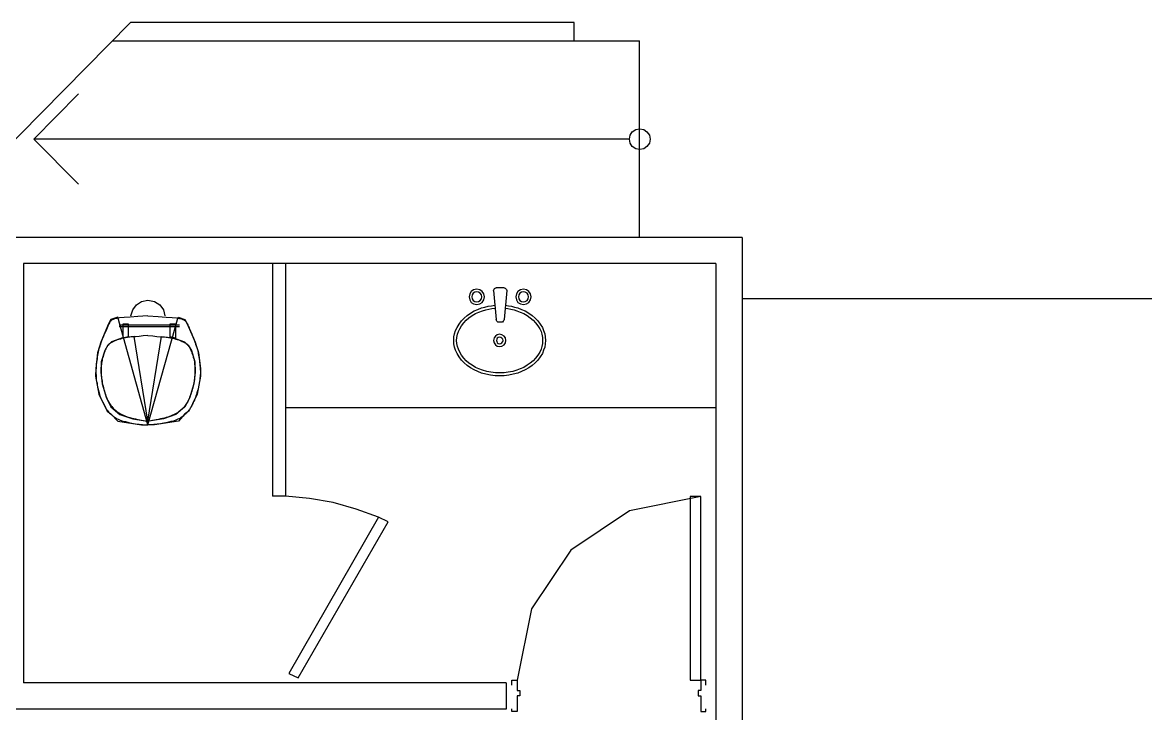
# Model space of a CAD drawing. Header units: metres. Extents: x 2 to 323, y -2 to 254.
# Drawn here: x 242.462 to 246.744, y 39.464 to 42.101 of the extents above; entities that cross this region are included whole.
import ezdxf

# ---------------------------------------------------------------- set-up
doc = ezdxf.new("R2010")
doc.units = ezdxf.units.M
for name, color, linetype in [('0-CARPINTERIA', 7, 'Continuous'), ('0-MUROS EXISTENTES', 7, 'Continuous'), ('0-PROYECCIONES', 7, 'Continuous'), ('0-VISTA-005', 7, 'Continuous'), ('0-VISTA-015', 7, 'Continuous'), ('00', 7, 'Continuous')]:
    doc.layers.add(name, color=color, linetype=linetype)

msp = doc.modelspace()

# ---------------------------------------------------------------- linework, layer by layer
for p, q in [((244.258, 41.078), (244.268, 40.968)), ((244.258, 41.078), (244.268, 40.968)), ((244.298, 41.088), (244.268, 41.088)), ((244.298, 41.088), (244.268, 41.088)), ((244.308, 41.078), (244.298, 40.968)), ((244.308, 41.078), (244.298, 40.968)), ((243.06, 40.946), (242.83, 40.946)), ((243.06, 40.946), (242.83, 40.946)), ((242.845, 40.951), (242.865, 40.951)), ((242.845, 40.896), (242.845, 40.951)), ((242.845, 40.951), (242.865, 40.951)), ((242.845, 40.896), (242.845, 40.951)), ((242.865, 40.951), (242.865, 40.901)), ((242.865, 40.951), (242.865, 40.901)), ((243.025, 40.901), (243.025, 40.951)), ((243.025, 40.951), (243.045, 40.951)), ((243.025, 40.901), (243.025, 40.951)), ((243.025, 40.951), (243.045, 40.951)), ((243.045, 40.951), (243.045, 40.896)), ((243.045, 40.951), (243.045, 40.896)), ((244.288, 40.958), (244.278, 40.958)), ((244.288, 40.958), (244.278, 40.958)), ((242.83, 40.941), (243.06, 40.941)), ((242.83, 40.941), (243.06, 40.941)), ((242.865, 40.901), (242.845, 40.896)), ((242.865, 40.901), (242.845, 40.896)), ((243.045, 40.896), (243.025, 40.901)), ((243.045, 40.896), (243.025, 40.901))]:
    msp.add_line(p, q)
for points in [[(244.165, 41.054), (244.167, 41.043), (244.173, 41.033), (244.182, 41.027), (244.194, 41.025), (244.205, 41.027), (244.215, 41.033), (244.221, 41.043), (244.223, 41.054), (244.221, 41.065), (244.215, 41.075), (244.205, 41.081), (244.194, 41.083), (244.182, 41.081), (244.173, 41.075), (244.167, 41.065), (244.165, 41.054)], [(244.165, 41.054), (244.167, 41.043), (244.173, 41.033), (244.182, 41.027), (244.194, 41.025), (244.205, 41.027), (244.215, 41.033), (244.221, 41.043), (244.223, 41.054), (244.221, 41.065), (244.215, 41.075), (244.205, 41.081), (244.194, 41.083), (244.182, 41.081), (244.173, 41.075), (244.167, 41.065), (244.165, 41.054)], [(244.175, 41.054), (244.176, 41.047), (244.18, 41.04), (244.186, 41.036), (244.194, 41.035), (244.201, 41.036), (244.207, 41.04), (244.212, 41.047), (244.213, 41.054), (244.212, 41.062), (244.207, 41.068), (244.201, 41.072), (244.194, 41.073), (244.186, 41.072), (244.18, 41.068), (244.176, 41.062), (244.175, 41.054)], [(244.175, 41.054), (244.176, 41.047), (244.18, 41.04), (244.186, 41.036), (244.194, 41.035), (244.201, 41.036), (244.207, 41.04), (244.212, 41.047), (244.213, 41.054), (244.212, 41.062), (244.207, 41.068), (244.201, 41.072), (244.194, 41.073), (244.186, 41.072), (244.18, 41.068), (244.176, 41.062), (244.175, 41.054)], [(244.343, 41.054), (244.345, 41.043), (244.351, 41.033), (244.361, 41.027), (244.372, 41.025), (244.383, 41.027), (244.393, 41.033), (244.399, 41.043), (244.401, 41.054), (244.399, 41.065), (244.393, 41.075), (244.383, 41.081), (244.372, 41.083), (244.361, 41.081), (244.351, 41.075), (244.345, 41.065), (244.343, 41.054)], [(244.343, 41.054), (244.345, 41.043), (244.351, 41.033), (244.361, 41.027), (244.372, 41.025), (244.383, 41.027), (244.393, 41.033), (244.399, 41.043), (244.401, 41.054), (244.399, 41.065), (244.393, 41.075), (244.383, 41.081), (244.372, 41.083), (244.361, 41.081), (244.351, 41.075), (244.345, 41.065), (244.343, 41.054)], [(244.353, 41.054), (244.354, 41.047), (244.358, 41.04), (244.364, 41.036), (244.372, 41.035), (244.379, 41.036), (244.386, 41.04), (244.39, 41.047), (244.391, 41.054), (244.39, 41.062), (244.386, 41.068), (244.379, 41.072), (244.372, 41.073), (244.364, 41.072), (244.358, 41.068), (244.354, 41.062), (244.353, 41.054)], [(244.353, 41.054), (244.354, 41.047), (244.358, 41.04), (244.364, 41.036), (244.372, 41.035), (244.379, 41.036), (244.386, 41.04), (244.39, 41.047), (244.391, 41.054), (244.39, 41.062), (244.386, 41.068), (244.379, 41.072), (244.372, 41.073), (244.364, 41.072), (244.358, 41.068), (244.354, 41.062), (244.353, 41.054)], [(244.258, 40.888), (244.26, 40.878), (244.265, 40.871), (244.272, 40.866), (244.281, 40.864), (244.29, 40.866), (244.298, 40.871), (244.303, 40.878), (244.305, 40.888), (244.303, 40.897), (244.298, 40.904), (244.29, 40.909), (244.281, 40.911), (244.272, 40.909), (244.265, 40.904), (244.26, 40.897), (244.258, 40.888)], [(244.258, 40.888), (244.26, 40.878), (244.265, 40.871), (244.272, 40.866), (244.281, 40.864), (244.29, 40.866), (244.298, 40.871), (244.303, 40.878), (244.305, 40.888), (244.303, 40.897), (244.298, 40.904), (244.29, 40.909), (244.281, 40.911), (244.272, 40.909), (244.265, 40.904), (244.26, 40.897), (244.258, 40.888)], [(244.269, 40.888), (244.27, 40.883), (244.272, 40.879), (244.276, 40.876), (244.281, 40.875), (244.286, 40.876), (244.29, 40.879), (244.293, 40.883), (244.294, 40.888), (244.293, 40.892), (244.29, 40.896), (244.286, 40.899), (244.281, 40.9), (244.276, 40.899), (244.272, 40.896), (244.27, 40.892), (244.269, 40.888)], [(244.269, 40.888), (244.27, 40.883), (244.272, 40.879), (244.276, 40.876), (244.281, 40.875), (244.286, 40.876), (244.29, 40.879), (244.293, 40.883), (244.294, 40.888), (244.293, 40.892), (244.29, 40.896), (244.286, 40.899), (244.281, 40.9), (244.276, 40.899), (244.272, 40.896), (244.27, 40.892), (244.269, 40.888)], [(245.048, 39.592), (245.048, 40.292), (245.008, 40.292), (245.008, 39.592), (245.048, 39.592)], [(245.048, 39.592), (245.048, 40.292), (245.008, 40.292), (245.008, 39.592), (245.048, 39.592)]]:
    msp.add_lwpolyline(points, close=True)
for points in [[(244.258, 41.078), (244.258, 41.08), (244.259, 41.082), (244.26, 41.083), (244.261, 41.085), (244.262, 41.086), (244.264, 41.087), (244.266, 41.088), (244.268, 41.088)], [(244.258, 41.078), (244.258, 41.08), (244.259, 41.082), (244.26, 41.083), (244.261, 41.085), (244.262, 41.086), (244.264, 41.087), (244.266, 41.088), (244.268, 41.088)], [(244.298, 41.088), (244.302, 41.087), (244.305, 41.085), (244.307, 41.082), (244.308, 41.078)], [(244.298, 41.088), (244.302, 41.087), (244.305, 41.085), (244.307, 41.082), (244.308, 41.078)], [(242.875, 40.981), (242.882, 41.004), (242.896, 41.023), (242.916, 41.036), (242.94, 41.041), (242.965, 41.036), (242.985, 41.023), (242.999, 41.004), (243.005, 40.981)], [(242.875, 40.981), (242.882, 41.004), (242.896, 41.023), (242.916, 41.036), (242.94, 41.041), (242.965, 41.036), (242.985, 41.023), (242.999, 41.004), (243.005, 40.981)], [(244.456, 40.888), (244.455, 40.875), (244.453, 40.862), (244.449, 40.85), (244.444, 40.838), (244.436, 40.825), (244.427, 40.813), (244.416, 40.802), (244.405, 40.792), (244.392, 40.783), (244.379, 40.775), (244.365, 40.769), (244.35, 40.763), (244.333, 40.759), (244.316, 40.755), (244.299, 40.753), (244.281, 40.753), (244.264, 40.753), (244.246, 40.755), (244.229, 40.759), (244.212, 40.763), (244.198, 40.769), (244.184, 40.775), (244.17, 40.783), (244.157, 40.792), (244.146, 40.802), (244.136, 40.813), (244.127, 40.825), (244.119, 40.838), (244.113, 40.85), (244.109, 40.862), (244.107, 40.875), (244.106, 40.888), (244.107, 40.901), (244.109, 40.913), (244.113, 40.926), (244.119, 40.937), (244.127, 40.95), (244.136, 40.962), (244.146, 40.973), (244.157, 40.983), (244.17, 40.992), (244.184, 41), (244.198, 41.006), (244.212, 41.012), (244.225, 41.015), (244.237, 41.018), (244.25, 41.02), (244.263, 41.022)], [(244.456, 40.888), (244.455, 40.875), (244.453, 40.862), (244.449, 40.85), (244.444, 40.838), (244.436, 40.825), (244.427, 40.813), (244.416, 40.802), (244.405, 40.792), (244.392, 40.783), (244.379, 40.775), (244.365, 40.769), (244.35, 40.763), (244.333, 40.759), (244.316, 40.755), (244.299, 40.753), (244.281, 40.753), (244.264, 40.753), (244.246, 40.755), (244.229, 40.759), (244.212, 40.763), (244.198, 40.769), (244.184, 40.775), (244.17, 40.783), (244.157, 40.792), (244.146, 40.802), (244.136, 40.813), (244.127, 40.825), (244.119, 40.838), (244.113, 40.85), (244.109, 40.862), (244.107, 40.875), (244.106, 40.888), (244.107, 40.901), (244.109, 40.913), (244.113, 40.926), (244.119, 40.937), (244.127, 40.95), (244.136, 40.962), (244.146, 40.973), (244.157, 40.983), (244.17, 40.992), (244.184, 41), (244.198, 41.006), (244.212, 41.012), (244.225, 41.015), (244.237, 41.018), (244.25, 41.02), (244.263, 41.022)], [(244.445, 40.888), (244.444, 40.876), (244.442, 40.865), (244.439, 40.854), (244.434, 40.843), (244.427, 40.831), (244.418, 40.82), (244.409, 40.81), (244.398, 40.801), (244.386, 40.793), (244.374, 40.785), (244.36, 40.779), (244.347, 40.774), (244.331, 40.769), (244.314, 40.766), (244.298, 40.764), (244.281, 40.764), (244.265, 40.764), (244.248, 40.766), (244.232, 40.769), (244.216, 40.774), (244.202, 40.779), (244.189, 40.785), (244.176, 40.793), (244.164, 40.801), (244.154, 40.81), (244.144, 40.82), (244.136, 40.831), (244.129, 40.843), (244.124, 40.854), (244.12, 40.865), (244.118, 40.876), (244.117, 40.888), (244.118, 40.899), (244.12, 40.911), (244.124, 40.922), (244.129, 40.932), (244.136, 40.944), (244.144, 40.955), (244.154, 40.965), (244.164, 40.974), (244.176, 40.983), (244.189, 40.99), (244.202, 40.996), (244.216, 41.001), (244.228, 41.005), (244.24, 41.007), (244.252, 41.009), (244.264, 41.011)], [(244.445, 40.888), (244.444, 40.876), (244.442, 40.865), (244.439, 40.854), (244.434, 40.843), (244.427, 40.831), (244.418, 40.82), (244.409, 40.81), (244.398, 40.801), (244.386, 40.793), (244.374, 40.785), (244.36, 40.779), (244.347, 40.774), (244.331, 40.769), (244.314, 40.766), (244.298, 40.764), (244.281, 40.764), (244.265, 40.764), (244.248, 40.766), (244.232, 40.769), (244.216, 40.774), (244.202, 40.779), (244.189, 40.785), (244.176, 40.793), (244.164, 40.801), (244.154, 40.81), (244.144, 40.82), (244.136, 40.831), (244.129, 40.843), (244.124, 40.854), (244.12, 40.865), (244.118, 40.876), (244.117, 40.888), (244.118, 40.899), (244.12, 40.911), (244.124, 40.922), (244.129, 40.932), (244.136, 40.944), (244.144, 40.955), (244.154, 40.965), (244.164, 40.974), (244.176, 40.983), (244.189, 40.99), (244.202, 40.996), (244.216, 41.001), (244.228, 41.005), (244.24, 41.007), (244.252, 41.009), (244.264, 41.011)], [(244.302, 41.011), (244.313, 41.009), (244.324, 41.007), (244.336, 41.005), (244.347, 41.001), (244.36, 40.996), (244.374, 40.99), (244.386, 40.983), (244.398, 40.974), (244.409, 40.965), (244.418, 40.955), (244.427, 40.944), (244.434, 40.932), (244.439, 40.922), (244.442, 40.911), (244.444, 40.899), (244.445, 40.888)], [(244.302, 41.011), (244.313, 41.009), (244.324, 41.007), (244.336, 41.005), (244.347, 41.001), (244.36, 40.996), (244.374, 40.99), (244.386, 40.983), (244.398, 40.974), (244.409, 40.965), (244.418, 40.955), (244.427, 40.944), (244.434, 40.932), (244.439, 40.922), (244.442, 40.911), (244.444, 40.899), (244.445, 40.888)], [(244.303, 41.022), (244.315, 41.02), (244.327, 41.018), (244.338, 41.015), (244.35, 41.012), (244.365, 41.006), (244.379, 41), (244.392, 40.992), (244.405, 40.983), (244.416, 40.973), (244.427, 40.962), (244.436, 40.95), (244.444, 40.937), (244.449, 40.926), (244.453, 40.913), (244.455, 40.901), (244.456, 40.888)], [(244.303, 41.022), (244.315, 41.02), (244.327, 41.018), (244.338, 41.015), (244.35, 41.012), (244.365, 41.006), (244.379, 41), (244.392, 40.992), (244.405, 40.983), (244.416, 40.973), (244.427, 40.962), (244.436, 40.95), (244.444, 40.937), (244.449, 40.926), (244.453, 40.913), (244.455, 40.901), (244.456, 40.888)], [(242.94, 40.981), (242.94, 40.981), (242.902, 40.979), (242.872, 40.977), (242.849, 40.975), (242.832, 40.974), (242.821, 40.972), (242.813, 40.97), (242.808, 40.968), (242.804, 40.967), (242.802, 40.965), (242.799, 40.963), (242.797, 40.96), (242.795, 40.958), (242.793, 40.955), (242.791, 40.951), (242.789, 40.947), (242.787, 40.942), (242.784, 40.936), (242.782, 40.93), (242.779, 40.923), (242.775, 40.915), (242.772, 40.908), (242.769, 40.9), (242.766, 40.893), (242.763, 40.886), (242.761, 40.879), (242.759, 40.873), (242.756, 40.867), (242.755, 40.861), (242.753, 40.855), (242.751, 40.85), (242.75, 40.844), (242.749, 40.838), (242.748, 40.831), (242.747, 40.825), (242.746, 40.818), (242.745, 40.811), (242.744, 40.805), (242.743, 40.798), (242.743, 40.792), (242.742, 40.786), (242.742, 40.781), (242.741, 40.776), (242.741, 40.771), (242.741, 40.766), (242.741, 40.761), (242.742, 40.756), (242.742, 40.75), (242.743, 40.744), (242.743, 40.738), (242.744, 40.731), (242.746, 40.724), (242.747, 40.717), (242.748, 40.709), (242.75, 40.702), (242.752, 40.695), (242.754, 40.688), (242.755, 40.682), (242.757, 40.676), (242.759, 40.67), (242.762, 40.665), (242.764, 40.66), (242.766, 40.656), (242.768, 40.651), (242.77, 40.647), (242.772, 40.643), (242.774, 40.639), (242.776, 40.636), (242.778, 40.632), (242.779, 40.629), (242.781, 40.626), (242.783, 40.623), (242.785, 40.621), (242.787, 40.618), (242.789, 40.616), (242.79, 40.614), (242.792, 40.612), (242.794, 40.61), (242.797, 40.608), (242.799, 40.606), (242.801, 40.604), (242.804, 40.602), (242.807, 40.599), (242.811, 40.596), (242.815, 40.593), (242.82, 40.59), (242.827, 40.587), (242.834, 40.583), (242.844, 40.58), (242.854, 40.578), (242.867, 40.575), (242.879, 40.572), (242.893, 40.57), (242.906, 40.568), (242.919, 40.567), (242.93, 40.566), (242.94, 40.566), (242.825, 40.976), (242.799, 40.967), (242.79, 40.951), (242.76, 40.881), (242.748, 40.841), (242.741, 40.781), (242.74, 40.751), (242.753, 40.683), (242.77, 40.646), (242.785, 40.618), (242.799, 40.607), (242.825, 40.579), (242.915, 40.566), (242.94, 40.566)], [(242.94, 40.981), (242.94, 40.981), (242.902, 40.979), (242.872, 40.977), (242.849, 40.975), (242.832, 40.974), (242.821, 40.972), (242.813, 40.97), (242.808, 40.968), (242.804, 40.967), (242.802, 40.965), (242.799, 40.963), (242.797, 40.96), (242.795, 40.958), (242.793, 40.955), (242.791, 40.951), (242.789, 40.947), (242.787, 40.942), (242.784, 40.936), (242.782, 40.93), (242.779, 40.923), (242.775, 40.915), (242.772, 40.908), (242.769, 40.9), (242.766, 40.893), (242.763, 40.886), (242.761, 40.879), (242.759, 40.873), (242.756, 40.867), (242.755, 40.861), (242.753, 40.855), (242.751, 40.85), (242.75, 40.844), (242.749, 40.838), (242.748, 40.831), (242.747, 40.825), (242.746, 40.818), (242.745, 40.811), (242.744, 40.805), (242.743, 40.798), (242.743, 40.792), (242.742, 40.786), (242.742, 40.781), (242.741, 40.776), (242.741, 40.771), (242.741, 40.766), (242.741, 40.761), (242.742, 40.756), (242.742, 40.75), (242.743, 40.744), (242.743, 40.738), (242.744, 40.731), (242.746, 40.724), (242.747, 40.717), (242.748, 40.709), (242.75, 40.702), (242.752, 40.695), (242.754, 40.688), (242.755, 40.682), (242.757, 40.676), (242.759, 40.67), (242.762, 40.665), (242.764, 40.66), (242.766, 40.656), (242.768, 40.651), (242.77, 40.647), (242.772, 40.643), (242.774, 40.639), (242.776, 40.636), (242.778, 40.632), (242.779, 40.629), (242.781, 40.626), (242.783, 40.623), (242.785, 40.621), (242.787, 40.618), (242.789, 40.616), (242.79, 40.614), (242.792, 40.612), (242.794, 40.61), (242.797, 40.608), (242.799, 40.606), (242.801, 40.604), (242.804, 40.602), (242.807, 40.599), (242.811, 40.596), (242.815, 40.593), (242.82, 40.59), (242.827, 40.587), (242.834, 40.583), (242.844, 40.58), (242.854, 40.578), (242.867, 40.575), (242.879, 40.572), (242.893, 40.57), (242.906, 40.568), (242.919, 40.567), (242.93, 40.566), (242.94, 40.566), (242.825, 40.976), (242.799, 40.967), (242.79, 40.951), (242.76, 40.881), (242.748, 40.841), (242.741, 40.781), (242.74, 40.751), (242.753, 40.683), (242.77, 40.646), (242.785, 40.618), (242.799, 40.607), (242.825, 40.579), (242.915, 40.566), (242.94, 40.566)], [(242.94, 40.981), (242.94, 40.981), (242.979, 40.979), (243.009, 40.977), (243.032, 40.975), (243.049, 40.974), (243.06, 40.972), (243.068, 40.97), (243.073, 40.968), (243.076, 40.967), (243.079, 40.965), (243.082, 40.963), (243.084, 40.96), (243.086, 40.958), (243.088, 40.955), (243.09, 40.951), (243.092, 40.947), (243.094, 40.942), (243.097, 40.936), (243.099, 40.93), (243.102, 40.923), (243.106, 40.915), (243.109, 40.908), (243.112, 40.9), (243.115, 40.893), (243.118, 40.886), (243.12, 40.879), (243.122, 40.873), (243.124, 40.867), (243.126, 40.861), (243.128, 40.855), (243.13, 40.85), (243.131, 40.844), (243.132, 40.838), (243.133, 40.831), (243.134, 40.825), (243.135, 40.818), (243.136, 40.811), (243.137, 40.805), (243.138, 40.798), (243.138, 40.792), (243.139, 40.786), (243.139, 40.781), (243.139, 40.776), (243.14, 40.771), (243.14, 40.766), (243.14, 40.761), (243.139, 40.756), (243.139, 40.75), (243.138, 40.744), (243.138, 40.738), (243.137, 40.731), (243.135, 40.724), (243.134, 40.717), (243.133, 40.709), (243.131, 40.702), (243.129, 40.695), (243.127, 40.688), (243.125, 40.682), (243.123, 40.676), (243.121, 40.67), (243.119, 40.665), (243.117, 40.66), (243.115, 40.656), (243.113, 40.651), (243.111, 40.647), (243.109, 40.643), (243.107, 40.639), (243.105, 40.636), (243.103, 40.632), (243.101, 40.629), (243.1, 40.626), (243.098, 40.623), (243.096, 40.621), (243.094, 40.618), (243.092, 40.616), (243.09, 40.614), (243.088, 40.612), (243.086, 40.61), (243.084, 40.608), (243.082, 40.606), (243.08, 40.604), (243.077, 40.602), (243.074, 40.599), (243.07, 40.596), (243.066, 40.593), (243.061, 40.59), (243.054, 40.587), (243.047, 40.583), (243.037, 40.58), (243.027, 40.578), (243.014, 40.575), (243.001, 40.572), (242.988, 40.57), (242.975, 40.568), (242.962, 40.567), (242.951, 40.566), (242.94, 40.566), (243.055, 40.976), (243.081, 40.967), (243.09, 40.951), (243.12, 40.881), (243.133, 40.841), (243.14, 40.781), (243.14, 40.751), (243.128, 40.683), (243.11, 40.646), (243.096, 40.618), (243.081, 40.607), (243.056, 40.579), (242.965, 40.566), (242.94, 40.566)], [(242.94, 40.981), (242.94, 40.981), (242.979, 40.979), (243.009, 40.977), (243.032, 40.975), (243.049, 40.974), (243.06, 40.972), (243.068, 40.97), (243.073, 40.968), (243.076, 40.967), (243.079, 40.965), (243.082, 40.963), (243.084, 40.96), (243.086, 40.958), (243.088, 40.955), (243.09, 40.951), (243.092, 40.947), (243.094, 40.942), (243.097, 40.936), (243.099, 40.93), (243.102, 40.923), (243.106, 40.915), (243.109, 40.908), (243.112, 40.9), (243.115, 40.893), (243.118, 40.886), (243.12, 40.879), (243.122, 40.873), (243.124, 40.867), (243.126, 40.861), (243.128, 40.855), (243.13, 40.85), (243.131, 40.844), (243.132, 40.838), (243.133, 40.831), (243.134, 40.825), (243.135, 40.818), (243.136, 40.811), (243.137, 40.805), (243.138, 40.798), (243.138, 40.792), (243.139, 40.786), (243.139, 40.781), (243.139, 40.776), (243.14, 40.771), (243.14, 40.766), (243.14, 40.761), (243.139, 40.756), (243.139, 40.75), (243.138, 40.744), (243.138, 40.738), (243.137, 40.731), (243.135, 40.724), (243.134, 40.717), (243.133, 40.709), (243.131, 40.702), (243.129, 40.695), (243.127, 40.688), (243.125, 40.682), (243.123, 40.676), (243.121, 40.67), (243.119, 40.665), (243.117, 40.66), (243.115, 40.656), (243.113, 40.651), (243.111, 40.647), (243.109, 40.643), (243.107, 40.639), (243.105, 40.636), (243.103, 40.632), (243.101, 40.629), (243.1, 40.626), (243.098, 40.623), (243.096, 40.621), (243.094, 40.618), (243.092, 40.616), (243.09, 40.614), (243.088, 40.612), (243.086, 40.61), (243.084, 40.608), (243.082, 40.606), (243.08, 40.604), (243.077, 40.602), (243.074, 40.599), (243.07, 40.596), (243.066, 40.593), (243.061, 40.59), (243.054, 40.587), (243.047, 40.583), (243.037, 40.58), (243.027, 40.578), (243.014, 40.575), (243.001, 40.572), (242.988, 40.57), (242.975, 40.568), (242.962, 40.567), (242.951, 40.566), (242.94, 40.566), (243.055, 40.976), (243.081, 40.967), (243.09, 40.951), (243.12, 40.881), (243.133, 40.841), (243.14, 40.781), (243.14, 40.751), (243.128, 40.683), (243.11, 40.646), (243.096, 40.618), (243.081, 40.607), (243.056, 40.579), (242.965, 40.566), (242.94, 40.566)], [(244.278, 40.958), (244.274, 40.958), (244.271, 40.961), (244.269, 40.964), (244.268, 40.968)], [(244.278, 40.958), (244.274, 40.958), (244.271, 40.961), (244.269, 40.964), (244.268, 40.968)], [(244.298, 40.968), (244.297, 40.964), (244.295, 40.961), (244.292, 40.958), (244.288, 40.958)], [(244.298, 40.968), (244.297, 40.964), (244.295, 40.961), (244.292, 40.958), (244.288, 40.958)], [(242.94, 40.906), (242.94, 40.906), (242.922, 40.905), (242.907, 40.903), (242.893, 40.902), (242.881, 40.901), (242.871, 40.9), (242.862, 40.899), (242.855, 40.898), (242.847, 40.896), (242.841, 40.895), (242.835, 40.893), (242.829, 40.891), (242.823, 40.89), (242.818, 40.888), (242.814, 40.886), (242.809, 40.884), (242.806, 40.882), (242.802, 40.88), (242.799, 40.879), (242.797, 40.877), (242.794, 40.875), (242.792, 40.873), (242.79, 40.871), (242.789, 40.87), (242.787, 40.868), (242.785, 40.866), (242.784, 40.863), (242.782, 40.861), (242.781, 40.858), (242.779, 40.856), (242.778, 40.852), (242.776, 40.849), (242.775, 40.845), (242.773, 40.841), (242.772, 40.837), (242.77, 40.832), (242.769, 40.827), (242.768, 40.822), (242.766, 40.817), (242.765, 40.812), (242.764, 40.806), (242.763, 40.801), (242.763, 40.796), (242.762, 40.791), (242.762, 40.786), (242.762, 40.781), (242.762, 40.776), (242.762, 40.771), (242.762, 40.766), (242.762, 40.76), (242.762, 40.755), (242.763, 40.749), (242.763, 40.744), (242.764, 40.738), (242.765, 40.732), (242.766, 40.726), (242.767, 40.72), (242.769, 40.714), (242.77, 40.707), (242.772, 40.701), (242.774, 40.694), (242.776, 40.688), (242.778, 40.682), (242.78, 40.676), (242.782, 40.67), (242.784, 40.665), (242.786, 40.66), (242.789, 40.655), (242.791, 40.651), (242.793, 40.647), (242.796, 40.643), (242.799, 40.639), (242.802, 40.635), (242.806, 40.631), (242.809, 40.627), (242.813, 40.624), (242.817, 40.62), (242.821, 40.617), (242.826, 40.613), (242.831, 40.61), (242.836, 40.607), (242.841, 40.605), (242.847, 40.602), (242.852, 40.6), (242.858, 40.597), (242.865, 40.595), (242.871, 40.593), (242.878, 40.591), (242.886, 40.59), (242.893, 40.588), (242.901, 40.586), (242.909, 40.585), (242.916, 40.583), (242.923, 40.582), (242.93, 40.581), (242.936, 40.58), (242.94, 40.579), (242.888, 40.903), (242.843, 40.898), (242.801, 40.882), (242.787, 40.869), (242.775, 40.849), (242.762, 40.806), (242.761, 40.767), (242.766, 40.722), (242.782, 40.667), (242.799, 40.634), (242.833, 40.605), (242.882, 40.589), (242.929, 40.581), (242.94, 40.579)], [(242.94, 40.906), (242.94, 40.906), (242.922, 40.905), (242.907, 40.903), (242.893, 40.902), (242.881, 40.901), (242.871, 40.9), (242.862, 40.899), (242.855, 40.898), (242.847, 40.896), (242.841, 40.895), (242.835, 40.893), (242.829, 40.891), (242.823, 40.89), (242.818, 40.888), (242.814, 40.886), (242.809, 40.884), (242.806, 40.882), (242.802, 40.88), (242.799, 40.879), (242.797, 40.877), (242.794, 40.875), (242.792, 40.873), (242.79, 40.871), (242.789, 40.87), (242.787, 40.868), (242.785, 40.866), (242.784, 40.863), (242.782, 40.861), (242.781, 40.858), (242.779, 40.856), (242.778, 40.852), (242.776, 40.849), (242.775, 40.845), (242.773, 40.841), (242.772, 40.837), (242.77, 40.832), (242.769, 40.827), (242.768, 40.822), (242.766, 40.817), (242.765, 40.812), (242.764, 40.806), (242.763, 40.801), (242.763, 40.796), (242.762, 40.791), (242.762, 40.786), (242.762, 40.781), (242.762, 40.776), (242.762, 40.771), (242.762, 40.766), (242.762, 40.76), (242.762, 40.755), (242.763, 40.749), (242.763, 40.744), (242.764, 40.738), (242.765, 40.732), (242.766, 40.726), (242.767, 40.72), (242.769, 40.714), (242.77, 40.707), (242.772, 40.701), (242.774, 40.694), (242.776, 40.688), (242.778, 40.682), (242.78, 40.676), (242.782, 40.67), (242.784, 40.665), (242.786, 40.66), (242.789, 40.655), (242.791, 40.651), (242.793, 40.647), (242.796, 40.643), (242.799, 40.639), (242.802, 40.635), (242.806, 40.631), (242.809, 40.627), (242.813, 40.624), (242.817, 40.62), (242.821, 40.617), (242.826, 40.613), (242.831, 40.61), (242.836, 40.607), (242.841, 40.605), (242.847, 40.602), (242.852, 40.6), (242.858, 40.597), (242.865, 40.595), (242.871, 40.593), (242.878, 40.591), (242.886, 40.59), (242.893, 40.588), (242.901, 40.586), (242.909, 40.585), (242.916, 40.583), (242.923, 40.582), (242.93, 40.581), (242.936, 40.58), (242.94, 40.579), (242.888, 40.903), (242.843, 40.898), (242.801, 40.882), (242.787, 40.869), (242.775, 40.849), (242.762, 40.806), (242.761, 40.767), (242.766, 40.722), (242.782, 40.667), (242.799, 40.634), (242.833, 40.605), (242.882, 40.589), (242.929, 40.581), (242.94, 40.579)], [(242.94, 40.906), (242.94, 40.906), (242.959, 40.905), (242.974, 40.903), (242.988, 40.902), (243, 40.901), (243.01, 40.9), (243.019, 40.899), (243.026, 40.898), (243.033, 40.896), (243.04, 40.895), (243.046, 40.893), (243.052, 40.891), (243.058, 40.89), (243.063, 40.888), (243.067, 40.886), (243.071, 40.884), (243.075, 40.882), (243.079, 40.88), (243.082, 40.879), (243.084, 40.877), (243.086, 40.875), (243.089, 40.873), (243.09, 40.871), (243.092, 40.87), (243.094, 40.868), (243.095, 40.866), (243.097, 40.863), (243.099, 40.861), (243.1, 40.858), (243.101, 40.856), (243.103, 40.852), (243.104, 40.849), (243.106, 40.845), (243.108, 40.841), (243.109, 40.837), (243.111, 40.832), (243.112, 40.827), (243.113, 40.822), (243.115, 40.817), (243.116, 40.812), (243.117, 40.806), (243.118, 40.801), (243.118, 40.796), (243.119, 40.791), (243.119, 40.786), (243.119, 40.781), (243.119, 40.776), (243.119, 40.771), (243.119, 40.766), (243.119, 40.76), (243.119, 40.755), (243.118, 40.749), (243.117, 40.744), (243.117, 40.738), (243.116, 40.732), (243.115, 40.726), (243.114, 40.72), (243.112, 40.714), (243.111, 40.707), (243.109, 40.701), (243.107, 40.694), (243.105, 40.688), (243.103, 40.682), (243.101, 40.676), (243.099, 40.67), (243.097, 40.665), (243.095, 40.66), (243.092, 40.655), (243.09, 40.651), (243.087, 40.647), (243.085, 40.643), (243.082, 40.639), (243.079, 40.635), (243.075, 40.631), (243.072, 40.627), (243.068, 40.624), (243.064, 40.62), (243.059, 40.617), (243.055, 40.613), (243.05, 40.61), (243.045, 40.607), (243.04, 40.605), (243.034, 40.602), (243.029, 40.6), (243.022, 40.597), (243.016, 40.595), (243.01, 40.593), (243.003, 40.591), (242.995, 40.59), (242.988, 40.588), (242.98, 40.586), (242.972, 40.585), (242.965, 40.583), (242.958, 40.582), (242.951, 40.581), (242.945, 40.58), (242.94, 40.579), (242.992, 40.903), (243.038, 40.898), (243.08, 40.882), (243.094, 40.869), (243.106, 40.849), (243.119, 40.806), (243.12, 40.767), (243.115, 40.722), (243.099, 40.667), (243.081, 40.634), (243.047, 40.605), (242.999, 40.589), (242.952, 40.581), (242.94, 40.579)], [(242.94, 40.906), (242.94, 40.906), (242.959, 40.905), (242.974, 40.903), (242.988, 40.902), (243, 40.901), (243.01, 40.9), (243.019, 40.899), (243.026, 40.898), (243.033, 40.896), (243.04, 40.895), (243.046, 40.893), (243.052, 40.891), (243.058, 40.89), (243.063, 40.888), (243.067, 40.886), (243.071, 40.884), (243.075, 40.882), (243.079, 40.88), (243.082, 40.879), (243.084, 40.877), (243.086, 40.875), (243.089, 40.873), (243.09, 40.871), (243.092, 40.87), (243.094, 40.868), (243.095, 40.866), (243.097, 40.863), (243.099, 40.861), (243.1, 40.858), (243.101, 40.856), (243.103, 40.852), (243.104, 40.849), (243.106, 40.845), (243.108, 40.841), (243.109, 40.837), (243.111, 40.832), (243.112, 40.827), (243.113, 40.822), (243.115, 40.817), (243.116, 40.812), (243.117, 40.806), (243.118, 40.801), (243.118, 40.796), (243.119, 40.791), (243.119, 40.786), (243.119, 40.781), (243.119, 40.776), (243.119, 40.771), (243.119, 40.766), (243.119, 40.76), (243.119, 40.755), (243.118, 40.749), (243.117, 40.744), (243.117, 40.738), (243.116, 40.732), (243.115, 40.726), (243.114, 40.72), (243.112, 40.714), (243.111, 40.707), (243.109, 40.701), (243.107, 40.694), (243.105, 40.688), (243.103, 40.682), (243.101, 40.676), (243.099, 40.67), (243.097, 40.665), (243.095, 40.66), (243.092, 40.655), (243.09, 40.651), (243.087, 40.647), (243.085, 40.643), (243.082, 40.639), (243.079, 40.635), (243.075, 40.631), (243.072, 40.627), (243.068, 40.624), (243.064, 40.62), (243.059, 40.617), (243.055, 40.613), (243.05, 40.61), (243.045, 40.607), (243.04, 40.605), (243.034, 40.602), (243.029, 40.6), (243.022, 40.597), (243.016, 40.595), (243.01, 40.593), (243.003, 40.591), (242.995, 40.59), (242.988, 40.588), (242.98, 40.586), (242.972, 40.585), (242.965, 40.583), (242.958, 40.582), (242.951, 40.581), (242.945, 40.58), (242.94, 40.579), (242.992, 40.903), (243.038, 40.898), (243.08, 40.882), (243.094, 40.869), (243.106, 40.849), (243.119, 40.806), (243.12, 40.767), (243.115, 40.722), (243.099, 40.667), (243.081, 40.634), (243.047, 40.605), (242.999, 40.589), (242.952, 40.581), (242.94, 40.579)], [(243.819, 40.213), (243.734, 40.244), (243.646, 40.269), (243.556, 40.285), (243.465, 40.294)], [(243.819, 40.213), (243.734, 40.244), (243.646, 40.269), (243.556, 40.285), (243.465, 40.294)], [(244.328, 39.572), (244.328, 39.592), (244.348, 39.592), (244.348, 39.552), (244.358, 39.552), (244.358, 39.532), (244.348, 39.532), (244.348, 39.472), (244.328, 39.472), (244.328, 39.482)], [(244.328, 39.572), (244.328, 39.592), (244.348, 39.592), (244.348, 39.552), (244.358, 39.552), (244.358, 39.532), (244.348, 39.532), (244.348, 39.472), (244.328, 39.472), (244.328, 39.482)], [(245.068, 39.572), (245.068, 39.592), (245.048, 39.592), (245.048, 39.552), (245.038, 39.552), (245.038, 39.532), (245.048, 39.532), (245.048, 39.472), (245.068, 39.472), (245.068, 39.482)], [(245.068, 39.572), (245.068, 39.592), (245.048, 39.592), (245.048, 39.552), (245.038, 39.552), (245.038, 39.532), (245.048, 39.532), (245.048, 39.472), (245.068, 39.472), (245.068, 39.482)]]:
    msp.add_lwpolyline(points)
at = {"layer": '0-CARPINTERIA'}
for p, q in [((243.415, 41.181), (243.415, 40.294)), ((243.415, 41.181), (243.415, 40.294)), ((243.465, 41.181), (243.465, 40.294)), ((243.465, 41.181), (243.465, 40.294)), ((243.465, 40.294), (243.415, 40.294)), ((243.465, 40.294), (243.415, 40.294))]:
    msp.add_line(p, q, dxfattribs=at)
msp.add_lwpolyline([(243.513, 39.6), (243.856, 40.196), (243.819, 40.213), (243.477, 39.617), (243.513, 39.6)], close=True, dxfattribs=at)
msp.add_lwpolyline([(243.513, 39.6), (243.856, 40.196), (243.819, 40.213), (243.477, 39.617), (243.513, 39.6)], close=True, dxfattribs=at)
at = {"layer": '0-MUROS EXISTENTES'}
for p, q in [((245.206, 41.281), (240.315, 41.281)), ((245.206, 41.281), (240.315, 41.281)), ((245.206, 41.281), (245.206, 38.681)), ((245.206, 41.281), (245.206, 38.681)), ((245.106, 41.181), (242.465, 41.181)), ((242.465, 41.181), (242.465, 39.581)), ((245.106, 41.181), (242.465, 41.181)), ((242.465, 41.181), (242.465, 39.581)), ((245.106, 41.181), (245.106, 38.681)), ((245.106, 41.181), (245.106, 38.681)), ((244.306, 39.581), (242.465, 39.581)), ((244.306, 39.581), (242.465, 39.581)), ((244.306, 39.581), (244.306, 39.481)), ((244.306, 39.581), (244.306, 39.481)), ((244.306, 39.481), (242.365, 39.481)), ((244.306, 39.481), (242.365, 39.481))]:
    msp.add_line(p, q, dxfattribs=at)
at = {"layer": '0-PROYECCIONES'}
msp.add_line((247.854, 41.046), (245.206, 41.046), dxfattribs=at)
at = {"layer": '0-VISTA-005'}
for p, q in [((242.505, 41.656), (242.675, 41.828)), ((244.776, 41.656), (242.505, 41.656)), ((242.505, 41.656), (242.675, 41.484))]:
    msp.add_line(p, q, dxfattribs=at)
msp.add_lwpolyline([(244.855, 41.656), (244.852, 41.64), (244.843, 41.628), (244.831, 41.619), (244.815, 41.616), (244.8, 41.619), (244.787, 41.628), (244.779, 41.64), (244.776, 41.656), (244.779, 41.671), (244.787, 41.684), (244.8, 41.692), (244.815, 41.695), (244.831, 41.692), (244.843, 41.684), (244.852, 41.671), (244.855, 41.656)], close=True, dxfattribs=at)
at = {"layer": '0-VISTA-015'}
for p, q in [((242.065, 41.281), (242.874, 42.101)), ((242.065, 41.281), (242.874, 42.101)), ((244.565, 42.101), (242.874, 42.101)), ((244.565, 42.101), (242.874, 42.101)), ((244.565, 42.031), (244.565, 42.101)), ((244.565, 42.031), (244.565, 42.101)), ((242.805, 42.031), (244.815, 42.031)), ((242.805, 42.031), (244.815, 42.031)), ((244.815, 41.281), (244.815, 42.031)), ((244.815, 41.281), (244.815, 42.031)), ((247.854, 41.046), (245.206, 41.046)), ((245.106, 40.631), (243.465, 40.631)), ((245.106, 40.631), (243.465, 40.631))]:
    msp.add_line(p, q, dxfattribs=at)
at = {"layer": '00'}
msp.add_lwpolyline([(245.048, 40.292), (244.776, 40.237), (244.553, 40.087), (244.403, 39.864), (244.348, 39.592)], dxfattribs=at)
msp.add_lwpolyline([(245.048, 40.292), (244.776, 40.237), (244.553, 40.087), (244.403, 39.864), (244.348, 39.592)], dxfattribs=at)

doc.saveas('drawing.dxf')
